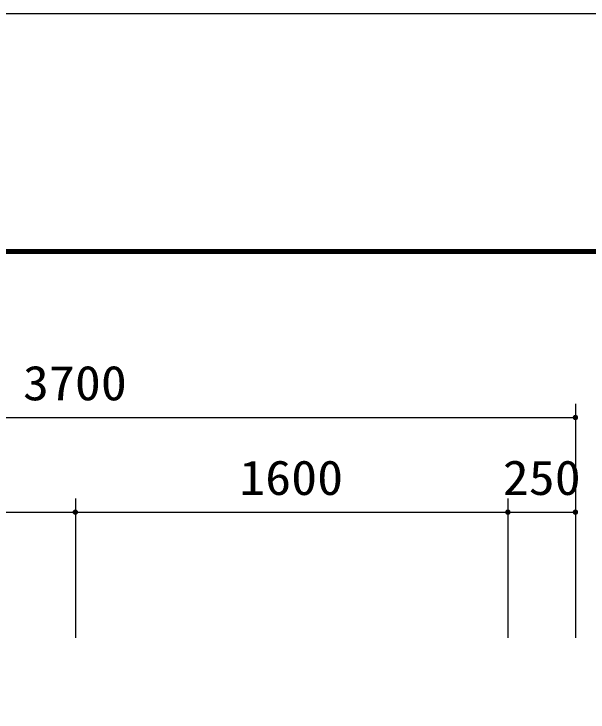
# Model space of a CAD drawing. Units: millimetres, scale not verified. Extents: x -14850 to 14850, y -10500 to 10500.
# Drawn here: x -8587 to -6463, y 7919 to 10500 of the extents above; entities that cross this region are included whole.
import ezdxf
from ezdxf.enums import TextEntityAlignment as Align

# ---------------------------------------------------------------- set-up
doc = ezdxf.new("R2010")
doc.units = ezdxf.units.MM
doc.header["$LTSCALE"] = 50
for name, color, linetype, lineweight in [('0-5_製作', 5, 'Continuous', 25), ('0-7_図面枠', 7, 'Continuous', 25), ('0-8_Axis_waku', 7, 'Continuous', 25)]:
    doc.layers.add(name, color=color, linetype=linetype, lineweight=lineweight)
doc.styles.add('ＭＳ ゴシック', font='')
doc.styles.get('ＭＳ ゴシック').set_extended_font_data('MS Gothic')

msp = doc.modelspace()

# ---------------------------------------------------------------- linework, layer by layer
at = {"layer": '0-5_製作', "color": 2}
for p, q in [((-6509.58, 9058.02), (-6509.58, 8193.84)), ((-10209.58, 9008.02), (-6509.58, 9008.02)), ((-8359.58, 8708.02), (-8359.58, 8193.84)), ((-6759.59, 8708.02), (-6759.59, 8193.84)), ((-9959.58, 8658.02), (-8359.58, 8658.02)), ((-8359.58, 8658.02), (-6759.59, 8658.02)), ((-6759.59, 8658.02), (-6509.58, 8658.02))]:
    msp.add_line(p, q, dxfattribs=at)
at = {"layer": '0-5_製作'}
for points in [[(-6509.58, 9008.02), (-6519.58, 9008.02), (-6519.56, 9008.65)], [(-6509.58, 9008.02), (-6519.51, 9006.77), (-6519.58, 9008.02)], [(-6509.58, 9008.02), (-6519.56, 9008.65), (-6519.41, 9009.9)], [(-6509.58, 9008.02), (-6519.27, 9005.54), (-6519.51, 9006.77)], [(-6509.58, 9008.02), (-6519.41, 9009.9), (-6519.1, 9011.11)], [(-6509.58, 9008.02), (-6518.88, 9004.34), (-6519.27, 9005.54)], [(-6509.58, 9018.02), (-6519.1, 9011.11), (-6518.63, 9012.28)], [(-6509.58, 9008.02), (-6519.1, 9011.11), (-6509.58, 9018.02)], [(-6509.58, 9008.02), (-6518.35, 9003.21), (-6518.88, 9004.34)], [(-6509.58, 9018.02), (-6518.63, 9012.28), (-6510.84, 9017.94)], [(-6510.84, 9017.94), (-6518.63, 9012.28), (-6518.03, 9013.38)], [(-6509.58, 9008.02), (-6517.67, 9002.14), (-6518.35, 9003.21)], [(-6510.84, 9017.94), (-6518.03, 9013.38), (-6512.07, 9017.71)], [(-6512.07, 9017.71), (-6518.03, 9013.38), (-6517.29, 9014.4)], [(-6509.58, 8998.02), (-6517.67, 9002.14), (-6509.58, 9008.02)], [(-6512.07, 9017.71), (-6517.29, 9014.4), (-6513.27, 9017.32)], [(-6513.27, 9017.32), (-6517.29, 9014.4), (-6516.43, 9015.31)], [(-6513.27, 9017.32), (-6516.43, 9015.31), (-6514.4, 9016.79)], [(-6514.4, 9016.79), (-6516.43, 9015.31), (-6515.46, 9016.11)], [(-6508.96, 9018), (-6509.58, 9008.02), (-6509.58, 9018.02)], [(-6507.71, 9017.85), (-6509.58, 9008.02), (-6508.96, 9018)], [(-6506.49, 9017.53), (-6509.58, 9008.02), (-6507.71, 9017.85)], [(-6505.33, 9017.07), (-6509.58, 9008.02), (-6506.49, 9017.53)], [(-6504.23, 9016.47), (-6509.58, 9008.02), (-6505.33, 9017.07)], [(-6503.21, 9015.73), (-6509.58, 9008.02), (-6504.23, 9016.47)], [(-6502.29, 9014.87), (-6509.58, 9008.02), (-6503.21, 9015.73)], [(-6501.49, 9013.9), (-6509.58, 9008.02), (-6502.29, 9014.87)], [(-6500.82, 9012.84), (-6509.58, 9008.02), (-6501.49, 9013.9)], [(-6500.82, 9012.84), (-6499.58, 9008.02), (-6509.58, 9008.02)], [(-6499.58, 9008.02), (-6509.58, 8998.02), (-6509.58, 9008.02)], [(-6499.6, 9007.39), (-6509.58, 8998.02), (-6499.58, 9008.02)], [(-6500.29, 9011.7), (-6499.58, 9008.02), (-6500.82, 9012.84)], [(-6499.9, 9010.51), (-6499.58, 9008.02), (-6500.29, 9011.7)], [(-6499.66, 9009.28), (-6499.58, 9008.02), (-6499.9, 9010.51)], [(-6509.58, 8998.02), (-6516.87, 9001.18), (-6517.67, 9002.14)], [(-6509.58, 8998.02), (-6515.96, 9000.32), (-6516.87, 9001.18)], [(-6509.58, 8998.02), (-6514.94, 8999.58), (-6515.96, 9000.32)], [(-6509.58, 8998.02), (-6513.84, 8998.97), (-6514.94, 8999.58)], [(-6509.58, 8998.02), (-6512.67, 8998.51), (-6513.84, 8998.97)], [(-6509.58, 8998.02), (-6511.46, 8998.2), (-6512.67, 8998.51)], [(-6509.58, 8998.02), (-6510.21, 8998.04), (-6511.46, 8998.2)], [(-6499.76, 9006.15), (-6509.58, 8998.02), (-6499.6, 9007.39)], [(-6500.07, 9004.93), (-6509.58, 8998.02), (-6499.76, 9006.15)], [(-6500.54, 9003.76), (-6509.58, 8998.02), (-6500.07, 9004.93)], [(-6500.54, 9003.76), (-6508.33, 8998.1), (-6509.58, 8998.02)], [(-6501.14, 9002.66), (-6508.33, 8998.1), (-6500.54, 9003.76)], [(-6501.14, 9002.66), (-6507.1, 8998.34), (-6508.33, 8998.1)], [(-6501.88, 9001.65), (-6507.1, 8998.34), (-6501.14, 9002.66)], [(-6501.88, 9001.65), (-6505.9, 8998.72), (-6507.1, 8998.34)], [(-6502.74, 9000.73), (-6505.9, 8998.72), (-6501.88, 9001.65)], [(-6502.74, 9000.73), (-6504.77, 8999.26), (-6505.9, 8998.72)], [(-6503.71, 8999.93), (-6504.77, 8999.26), (-6502.74, 9000.73)], [(-8359.58, 8668.02), (-8369.58, 8658.02), (-8369.56, 8658.65)], [(-8359.58, 8658.02), (-8369.58, 8658.02), (-8359.58, 8668.02)], [(-8359.58, 8658.02), (-8369.51, 8656.77), (-8369.58, 8658.02)], [(-8359.58, 8668.02), (-8369.56, 8658.65), (-8360.84, 8667.94)], [(-8360.84, 8667.94), (-8369.56, 8658.65), (-8369.41, 8659.9)], [(-8359.58, 8658.02), (-8369.27, 8655.54), (-8369.51, 8656.77)], [(-8360.84, 8667.94), (-8369.41, 8659.9), (-8362.07, 8667.71)], [(-8362.07, 8667.71), (-8369.41, 8659.9), (-8369.1, 8661.11)], [(-8359.58, 8658.02), (-8368.88, 8654.34), (-8369.27, 8655.54)], [(-8362.07, 8667.71), (-8369.1, 8661.11), (-8363.27, 8667.32)], [(-8363.27, 8667.32), (-8369.1, 8661.11), (-8368.63, 8662.28)], [(-8359.58, 8658.02), (-8368.35, 8653.21), (-8368.88, 8654.34)], [(-8363.27, 8667.32), (-8368.63, 8662.28), (-8364.4, 8666.79)], [(-8364.4, 8666.79), (-8368.63, 8662.28), (-8368.03, 8663.38)], [(-8359.58, 8658.02), (-8367.67, 8652.14), (-8368.35, 8653.21)], [(-8364.4, 8666.79), (-8368.03, 8663.38), (-8365.46, 8666.11)], [(-8365.46, 8666.11), (-8368.03, 8663.38), (-8367.29, 8664.4)], [(-8359.58, 8658.02), (-8366.87, 8651.18), (-8367.67, 8652.14)], [(-8365.46, 8666.11), (-8367.29, 8664.4), (-8366.43, 8665.31)], [(-8359.58, 8658.02), (-8365.96, 8650.32), (-8366.87, 8651.18)], [(-8359.58, 8648.02), (-8365.96, 8650.32), (-8359.58, 8658.02)], [(-8359.58, 8648.02), (-8364.94, 8649.58), (-8365.96, 8650.32)], [(-8359.58, 8648.02), (-8363.84, 8648.97), (-8364.94, 8649.58)], [(-8359.58, 8648.02), (-8362.67, 8648.51), (-8363.84, 8648.97)], [(-8359.58, 8648.02), (-8361.46, 8648.2), (-8362.67, 8648.51)], [(-8359.58, 8648.02), (-8360.21, 8648.04), (-8361.46, 8648.2)], [(-8358.96, 8668), (-8359.58, 8658.02), (-8359.58, 8668.02)], [(-8357.71, 8667.85), (-8359.58, 8658.02), (-8358.96, 8668)], [(-8356.49, 8667.53), (-8359.58, 8658.02), (-8357.71, 8667.85)], [(-8355.33, 8667.07), (-8359.58, 8658.02), (-8356.49, 8667.53)], [(-8354.23, 8666.47), (-8359.58, 8658.02), (-8355.33, 8667.07)], [(-8353.21, 8665.73), (-8359.58, 8658.02), (-8354.23, 8666.47)], [(-8352.29, 8664.87), (-8359.58, 8658.02), (-8353.21, 8665.73)], [(-8352.29, 8664.87), (-8349.58, 8658.02), (-8359.58, 8658.02)], [(-8349.58, 8658.02), (-8359.58, 8648.02), (-8359.58, 8658.02)], [(-8349.6, 8657.39), (-8359.58, 8648.02), (-8349.58, 8658.02)], [(-8349.6, 8657.39), (-8358.33, 8648.1), (-8359.58, 8648.02)], [(-8349.76, 8656.15), (-8358.33, 8648.1), (-8349.6, 8657.39)], [(-8349.76, 8656.15), (-8357.1, 8648.34), (-8358.33, 8648.1)], [(-8350.07, 8654.93), (-8357.1, 8648.34), (-8349.76, 8656.15)], [(-8350.07, 8654.93), (-8355.9, 8648.72), (-8357.1, 8648.34)], [(-8350.54, 8653.76), (-8355.9, 8648.72), (-8350.07, 8654.93)], [(-8350.54, 8653.76), (-8354.77, 8649.26), (-8355.9, 8648.72)], [(-8351.14, 8652.66), (-8354.77, 8649.26), (-8350.54, 8653.76)], [(-8351.14, 8652.66), (-8353.71, 8649.93), (-8354.77, 8649.26)], [(-8351.88, 8651.65), (-8353.71, 8649.93), (-8351.14, 8652.66)], [(-8351.88, 8651.65), (-8352.74, 8650.73), (-8353.71, 8649.93)], [(-8351.49, 8663.9), (-8349.58, 8658.02), (-8352.29, 8664.87)], [(-8350.82, 8662.84), (-8349.58, 8658.02), (-8351.49, 8663.9)], [(-8350.29, 8661.7), (-8349.58, 8658.02), (-8350.82, 8662.84)], [(-8349.9, 8660.51), (-8349.58, 8658.02), (-8350.29, 8661.7)], [(-8349.66, 8659.28), (-8349.58, 8658.02), (-8349.9, 8660.51)], [(-6759.59, 8658.02), (-6769.59, 8658.02), (-6769.57, 8658.65)], [(-6759.59, 8658.02), (-6769.51, 8656.77), (-6769.59, 8658.02)], [(-6759.59, 8658.02), (-6769.57, 8658.65), (-6769.41, 8659.9)], [(-6759.59, 8658.02), (-6769.27, 8655.54), (-6769.51, 8656.77)], [(-6759.59, 8668.02), (-6769.41, 8659.9), (-6769.1, 8661.11)], [(-6759.59, 8658.02), (-6769.41, 8659.9), (-6759.59, 8668.02)], [(-6759.59, 8658.02), (-6768.88, 8654.34), (-6769.27, 8655.54)], [(-6759.59, 8668.02), (-6769.1, 8661.11), (-6760.84, 8667.94)], [(-6760.84, 8667.94), (-6769.1, 8661.11), (-6768.63, 8662.28)], [(-6759.59, 8658.02), (-6768.35, 8653.21), (-6768.88, 8654.34)], [(-6760.84, 8667.94), (-6768.63, 8662.28), (-6762.07, 8667.71)], [(-6762.07, 8667.71), (-6768.63, 8662.28), (-6768.03, 8663.38)], [(-6759.59, 8658.02), (-6767.68, 8652.14), (-6768.35, 8653.21)], [(-6762.07, 8667.71), (-6768.03, 8663.38), (-6763.27, 8667.32)], [(-6763.27, 8667.32), (-6768.03, 8663.38), (-6767.29, 8664.4)], [(-6759.59, 8658.02), (-6766.87, 8651.18), (-6767.68, 8652.14)], [(-6763.27, 8667.32), (-6767.29, 8664.4), (-6764.4, 8666.79)], [(-6764.4, 8666.79), (-6767.29, 8664.4), (-6766.43, 8665.31)], [(-6759.59, 8648.02), (-6766.87, 8651.18), (-6759.59, 8658.02)], [(-6759.59, 8648.02), (-6765.96, 8650.32), (-6766.87, 8651.18)], [(-6764.4, 8666.79), (-6766.43, 8665.31), (-6765.46, 8666.11)], [(-6759.59, 8648.02), (-6764.94, 8649.58), (-6765.96, 8650.32)], [(-6759.59, 8648.02), (-6763.84, 8648.97), (-6764.94, 8649.58)], [(-6759.59, 8648.02), (-6762.68, 8648.51), (-6763.84, 8648.97)], [(-6759.59, 8648.02), (-6761.46, 8648.2), (-6762.68, 8648.51)], [(-6759.59, 8648.02), (-6760.21, 8648.04), (-6761.46, 8648.2)], [(-6758.96, 8668), (-6759.59, 8658.02), (-6759.59, 8668.02)], [(-6757.71, 8667.85), (-6759.59, 8658.02), (-6758.96, 8668)], [(-6756.49, 8667.53), (-6759.59, 8658.02), (-6757.71, 8667.85)], [(-6755.33, 8667.07), (-6759.59, 8658.02), (-6756.49, 8667.53)], [(-6754.23, 8666.47), (-6759.59, 8658.02), (-6755.33, 8667.07)], [(-6753.21, 8665.73), (-6759.59, 8658.02), (-6754.23, 8666.47)], [(-6752.3, 8664.87), (-6759.59, 8658.02), (-6753.21, 8665.73)], [(-6751.49, 8663.9), (-6759.59, 8658.02), (-6752.3, 8664.87)], [(-6751.49, 8663.9), (-6749.59, 8658.02), (-6759.59, 8658.02)], [(-6749.59, 8658.02), (-6759.59, 8648.02), (-6759.59, 8658.02)], [(-6749.6, 8657.39), (-6759.59, 8648.02), (-6749.59, 8658.02)], [(-6749.76, 8656.15), (-6759.59, 8648.02), (-6749.6, 8657.39)], [(-6750.07, 8654.93), (-6759.59, 8648.02), (-6749.76, 8656.15)], [(-6750.07, 8654.93), (-6758.33, 8648.1), (-6759.59, 8648.02)], [(-6750.54, 8653.76), (-6758.33, 8648.1), (-6750.07, 8654.93)], [(-6750.54, 8653.76), (-6757.1, 8648.34), (-6758.33, 8648.1)], [(-6751.14, 8652.66), (-6757.1, 8648.34), (-6750.54, 8653.76)], [(-6751.14, 8652.66), (-6755.9, 8648.72), (-6757.1, 8648.34)], [(-6751.88, 8651.65), (-6755.9, 8648.72), (-6751.14, 8652.66)], [(-6751.88, 8651.65), (-6754.77, 8649.26), (-6755.9, 8648.72)], [(-6752.74, 8650.73), (-6754.77, 8649.26), (-6751.88, 8651.65)], [(-6752.74, 8650.73), (-6753.71, 8649.93), (-6754.77, 8649.26)], [(-6750.82, 8662.84), (-6749.59, 8658.02), (-6751.49, 8663.9)], [(-6750.29, 8661.7), (-6749.59, 8658.02), (-6750.82, 8662.84)], [(-6749.9, 8660.51), (-6749.59, 8658.02), (-6750.29, 8661.7)], [(-6749.66, 8659.28), (-6749.59, 8658.02), (-6749.9, 8660.51)], [(-6509.58, 8658.02), (-6519.58, 8658.02), (-6519.56, 8658.65)], [(-6509.58, 8658.02), (-6519.51, 8656.77), (-6519.58, 8658.02)], [(-6509.58, 8658.02), (-6519.56, 8658.65), (-6519.41, 8659.9)], [(-6509.58, 8658.02), (-6519.27, 8655.54), (-6519.51, 8656.77)], [(-6509.58, 8668.02), (-6519.41, 8659.9), (-6519.1, 8661.11)], [(-6509.58, 8658.02), (-6519.41, 8659.9), (-6509.58, 8668.02)], [(-6509.58, 8658.02), (-6518.88, 8654.34), (-6519.27, 8655.54)], [(-6509.58, 8668.02), (-6519.1, 8661.11), (-6510.84, 8667.94)], [(-6510.84, 8667.94), (-6519.1, 8661.11), (-6518.63, 8662.28)], [(-6509.58, 8658.02), (-6518.35, 8653.21), (-6518.88, 8654.34)], [(-6510.84, 8667.94), (-6518.63, 8662.28), (-6512.07, 8667.71)], [(-6512.07, 8667.71), (-6518.63, 8662.28), (-6518.03, 8663.38)], [(-6509.58, 8658.02), (-6517.67, 8652.14), (-6518.35, 8653.21)], [(-6512.07, 8667.71), (-6518.03, 8663.38), (-6513.27, 8667.32)], [(-6513.27, 8667.32), (-6518.03, 8663.38), (-6517.29, 8664.4)], [(-6509.58, 8658.02), (-6516.87, 8651.18), (-6517.67, 8652.14)], [(-6513.27, 8667.32), (-6517.29, 8664.4), (-6514.4, 8666.79)], [(-6514.4, 8666.79), (-6517.29, 8664.4), (-6516.43, 8665.31)], [(-6509.58, 8648.02), (-6516.87, 8651.18), (-6509.58, 8658.02)], [(-6509.58, 8648.02), (-6515.96, 8650.32), (-6516.87, 8651.18)], [(-6514.4, 8666.79), (-6516.43, 8665.31), (-6515.46, 8666.11)], [(-6509.58, 8648.02), (-6514.94, 8649.58), (-6515.96, 8650.32)], [(-6509.58, 8648.02), (-6513.84, 8648.97), (-6514.94, 8649.58)], [(-6509.58, 8648.02), (-6512.67, 8648.51), (-6513.84, 8648.97)], [(-6509.58, 8648.02), (-6511.46, 8648.2), (-6512.67, 8648.51)], [(-6509.58, 8648.02), (-6510.21, 8648.04), (-6511.46, 8648.2)], [(-6508.96, 8668), (-6509.58, 8658.02), (-6509.58, 8668.02)], [(-6507.71, 8667.85), (-6509.58, 8658.02), (-6508.96, 8668)], [(-6506.49, 8667.53), (-6509.58, 8658.02), (-6507.71, 8667.85)], [(-6505.33, 8667.07), (-6509.58, 8658.02), (-6506.49, 8667.53)], [(-6504.23, 8666.47), (-6509.58, 8658.02), (-6505.33, 8667.07)], [(-6503.21, 8665.73), (-6509.58, 8658.02), (-6504.23, 8666.47)], [(-6502.29, 8664.87), (-6509.58, 8658.02), (-6503.21, 8665.73)], [(-6501.49, 8663.9), (-6509.58, 8658.02), (-6502.29, 8664.87)], [(-6501.49, 8663.9), (-6499.58, 8658.02), (-6509.58, 8658.02)], [(-6499.58, 8658.02), (-6509.58, 8648.02), (-6509.58, 8658.02)], [(-6499.6, 8657.39), (-6509.58, 8648.02), (-6499.58, 8658.02)], [(-6499.76, 8656.15), (-6509.58, 8648.02), (-6499.6, 8657.39)], [(-6500.07, 8654.93), (-6509.58, 8648.02), (-6499.76, 8656.15)], [(-6500.07, 8654.93), (-6508.33, 8648.1), (-6509.58, 8648.02)], [(-6500.54, 8653.76), (-6508.33, 8648.1), (-6500.07, 8654.93)], [(-6500.54, 8653.76), (-6507.1, 8648.34), (-6508.33, 8648.1)], [(-6501.14, 8652.66), (-6507.1, 8648.34), (-6500.54, 8653.76)], [(-6501.14, 8652.66), (-6505.9, 8648.72), (-6507.1, 8648.34)], [(-6501.88, 8651.65), (-6505.9, 8648.72), (-6501.14, 8652.66)], [(-6501.88, 8651.65), (-6504.77, 8649.26), (-6505.9, 8648.72)], [(-6502.74, 8650.73), (-6504.77, 8649.26), (-6501.88, 8651.65)], [(-6502.74, 8650.73), (-6503.71, 8649.93), (-6504.77, 8649.26)], [(-6500.82, 8662.84), (-6499.58, 8658.02), (-6501.49, 8663.9)], [(-6500.29, 8661.7), (-6499.58, 8658.02), (-6500.82, 8662.84)], [(-6499.9, 8660.51), (-6499.58, 8658.02), (-6500.29, 8661.7)], [(-6499.66, 8659.28), (-6499.58, 8658.02), (-6499.9, 8660.51)]]:
    msp.add_solid(points, dxfattribs=at)
at = {"layer": '0-7_図面枠'}
msp.add_lwpolyline([(-14850, -10500), (14850, -10500), (14850, 10500), (-14850, 10500)], close=True, dxfattribs=at)
at = {"layer": '0-8_Axis_waku'}
for p, q in [((-12964, 9629), (14014, 9629)), ((-12963, 9628), (14013, 9628)), ((-12962, 9627), (14012, 9627)), ((-12961, 9626), (14011, 9626)), ((-12960, 9625), (14010, 9625)), ((-12959, 9624), (14009, 9624)), ((-12958, 9623), (14008, 9623)), ((-12957, 9622), (14007, 9622)), ((-12956, 9621), (14006, 9621)), ((-12955, 9620), (14005, 9620)), ((-12954, 9619), (14004, 9619)), ((-12953, 9618), (14003, 9618)), ((-12952, 9617), (14002, 9617)), ((-12951, 9616), (14001, 9616)), ((-12950, 9615), (14000, 9615))]:
    msp.add_line(p, q, dxfattribs=at)

# ---------------------------------------------------------------- texts
at = {"layer": '0-5_製作', "color": 4, "style": 'ＭＳ ゴシック', "width": 1.1}
for s, p in [('3700', (-8553.33, 9033.02)), ('1600', (-7753.33, 8683.02)), ('250', (-6778.33, 8683.02))]:
    msp.add_text(s, height=128.4, dxfattribs=at).set_placement(p, align=Align.BOTTOM_LEFT)

doc.saveas('drawing.dxf')
